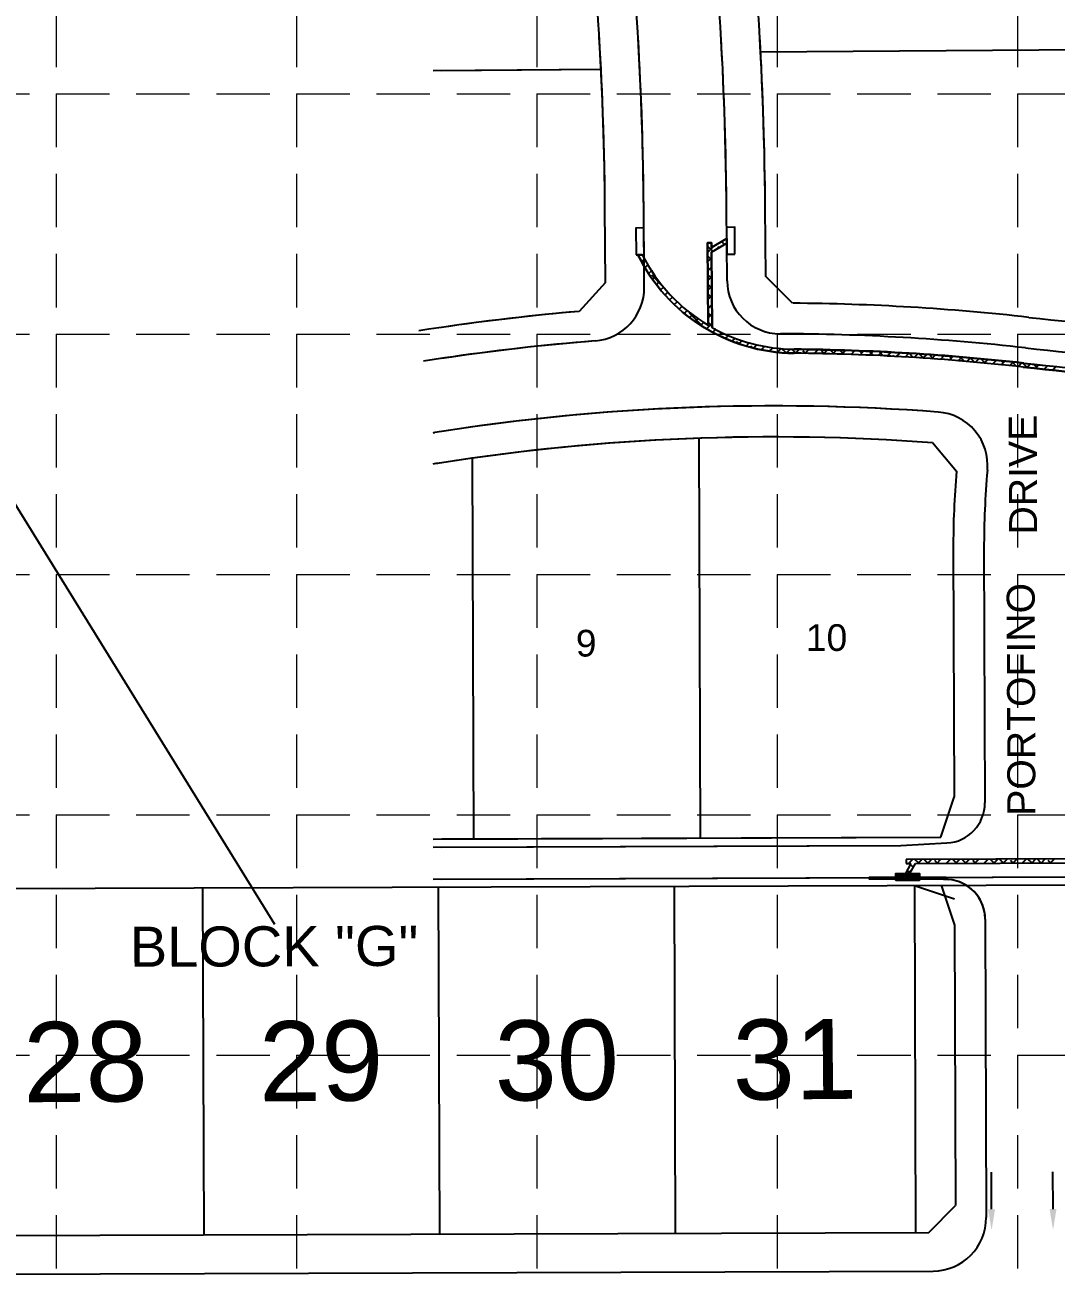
# Model space of a CAD drawing. Header units: inches. Extents: x 2468851 to 2474620, y 7110473 to 7114082.
# Drawn here: x 2470913.5 to 2471299.6, y 7112466.3 to 7112932.9 of the extents above; entities that cross this region are included whole.
import ezdxf
from ezdxf.enums import TextEntityAlignment as Align

# ---------------------------------------------------------------- set-up
doc = ezdxf.new("R2010")
doc.units = ezdxf.units.IN
doc.header["$MEASUREMENT"] = 0
doc.linetypes.add('HIDDEN', pattern=[0.375, 0.25, -0.125])
doc.linetypes.add('PHANTOM2', pattern=[3.15, 1.9, -0.25, 0.25, -0.25, 0.25, -0.25])
for name, color, linetype in [('AROW', 250, 'Continuous'), ('BDY', 250, 'PHANTOM2'), ('BLOCKNO', 250, 'Continuous'), ('ex-pvmt', 7, 'Continuous'), ('ex-row', 1, 'Continuous'), ('ex-stm', 9, 'Continuous'), ('EXIST', 250, 'Continuous'), ('EXPVMT', 250, 'Continuous'), ('EXSTM', 250, 'Continuous'), ('FLOW', 250, 'Continuous'), ('FUTURE', 250, 'Continuous'), ('GRID', 254, 'HIDDEN'), ('LOT', 250, 'Continuous'), ('LOTNO', 250, 'Continuous'), ('PVMT', 250, 'Continuous'), ('SODDED LOT', 2, 'Continuous'), ('SROW', 250, 'Continuous'), ('STRNAMES', 250, 'Continuous')]:
    doc.layers.add(name, color=color, linetype=linetype)
doc.styles.get("Standard").update_dxf_attribs({"font": 'ARIAL.TTF'})

# ---------------------------------------------------------------- blocks, each defined once
blk = doc.blocks.new('1D')
at = {"layer": 'FLOW'}
for p, q in [((7.37, 11.5), (21.23, 11.5)), ((7.37, -11.5), (21.23, -11.5))]:
    blk.add_line(p, q, dxfattribs=at)
for points in [[(7.37, 10.2), (7.37, 12.8), (-0.43, 11.5)], [(7.37, -12.8), (7.37, -10.2), (-0.43, -11.5)]]:
    blk.add_solid(points, dxfattribs=at)

msp = doc.modelspace()

# ---------------------------------------------------------------- hatches: boundary and pattern name
at = {"layer": 'ex-pvmt'}
h = msp.add_hatch(dxfattribs=at)
h.set_pattern_fill('ANSI31', color=5, angle=0.5429, style=0)
h.set_pattern_definition([(45.5429055, (2464147.5662, 7106110.70137), (-0.0892218899, 0.0875468695), [])])
h.paths.add_polyline_path([(2471258.45, 7112613.23), (2471258.45, 7112613.73), (2471229.59, 7112613.64), (2471229.59, 7112613.14), (2471239.59, 7112613.17), (2471239.59, 7112612.67), (2471248.45, 7112612.7), (2471248.45, 7112613.2)])
at = {"layer": 'EXPVMT'}
h = msp.add_hatch(dxfattribs=at)
h.set_pattern_fill('ANSI31', color=5, angle=0.5429, style=0)
h.set_pattern_definition([(45.5429055, (2464147.56629, 7106110.70135), (-0.0892218899, 0.0875468695), [])])
h.paths.add_polyline_path([(2471258.45, 7112613.23), (2471258.45, 7112613.73), (2471229.59, 7112613.64), (2471229.59, 7112613.14), (2471239.59, 7112613.17), (2471239.59, 7112612.67), (2471248.45, 7112612.7), (2471248.45, 7112613.2)])
at = {"layer": 'SODDED LOT', "linetype": 'Continuous'}
h = msp.add_hatch(dxfattribs=at)
h.set_pattern_fill('ANSI31', color=256, scale=40, style=0)
h.paths.add_polyline_path([(2472093.27, 7112787.68), (2472221.59, 7112787.6), (2472221.08, 7112667.42), (2472093.19, 7112666.7), (2472093.19, 7112679.12), (2472093.23, 7112787.69)])
h.paths.add_polyline_path([(2471960.54, 7112505.35), (2471959.71, 7112628.22), (2472033.69, 7112628.18), (2472034.41, 7112505.21), (2471960.54, 7112505.34)])
h.paths.add_polyline_path([(2472943.89, 7112483.19), (2472828.59, 7112440.6), (2472835.74, 7112422.59), (2472839.67, 7112413.52), (2472848.01, 7112395.55), (2472853.04, 7112385.9), (2472858.54, 7112375.56), (2472870.46, 7112355.81), (2472902.04, 7112375.66), (2472974.15, 7112421.81), (2472963.65, 7112439.45), (2472954.73, 7112457.18), (2472946.69, 7112476.09), (2472944.08, 7112483.06)])
h.paths.add_polyline_path([(2473207.06, 7112415.58), (2473209.53, 7112419.29), (2473291.23, 7112550.2), (2473277.07, 7112559.74), (2473268.68, 7112565.82), (2473245.98, 7112583.4), (2473233.38, 7112592.16), (2473227.76, 7112595.82), (2473221.45, 7112599.4), (2473212.26, 7112604.76), (2473198.38, 7112611.83), (2473179.61, 7112620.06), (2473160.96, 7112626.49), (2473143.61, 7112631.4), (2473124.73, 7112635.28), (2473119.22, 7112635.24), (2473114.46, 7112633.66), (2473110.42, 7112630.84), (2473107.89, 7112626.3), (2473106.59, 7112621.61), (2473105.41, 7112606.64), (2473105.49, 7112593.24), (2473106.92, 7112578.87), (2473109.79, 7112566.01), (2473113.82, 7112552.87), (2473118.84, 7112540.86), (2473119.62, 7112539.28), (2473125.49, 7112528.42), (2473132.54, 7112517.6), (2473154.47, 7112487.42), (2473189.13, 7112440.05), (2473207, 7112415.61)])
h.paths.add_polyline_path([(2472149.87, 7113580.61), (2472139.15, 7113587.25), (2472148.34, 7113599.5), (2472129.96, 7113617.37), (2472301.04, 7113620.95), (2472421.05, 7113670.47), (2472435.86, 7113657.7), (2472418.5, 7113656.68), (2472386.32, 7113644.43), (2472349.55, 7113630.65), (2472301.04, 7113613.8), (2472253.54, 7113608.18), (2472206.05, 7113607.67), (2472182.05, 7113606.65), (2472168.77, 7113602.57), (2472156, 7113590.31)])
h.paths.add_polyline_path([(2472770.94, 7113693.31), (2472783.83, 7113696.4), (2473029.19, 7113695.37), (2473046.2, 7113689.7), (2473045.68, 7113705.68), (2472771.46, 7113707.22)])
h.paths.add_polyline_path([(2473645.39, 7113690.66), (2473644.98, 7113704.58), (2473380.05, 7113706.22), (2473375.55, 7113692.3), (2473381.69, 7113694.76), (2473634.33, 7113693.94)])
h.paths.add_polyline_path([(2473661.81, 7113026.94), (2473687.47, 7113025.61), (2473728.46, 7113019.28), (2473771.12, 7113012.61), (2473800.78, 7113000.62), (2473816.11, 7112991.96), (2473817.62, 7112992.3), (2473826.58, 7112958.99), (2473778.33, 7112869.43), (2473754.23, 7112818.27), (2473704.86, 7112707.31), (2473675.95, 7112628.52), (2473649.37, 7112551.6), (2473609.35, 7112401.13), (2473621.99, 7112397.24), (2473660.24, 7112541.42), (2473686.99, 7112623.57), (2473721.05, 7112713.98), (2473756.54, 7112795.8), (2473776.21, 7112842.14), (2473803.69, 7112892.8), (2473821.26, 7112931.75), (2473838.19, 7112953.92), (2473843.82, 7112970.36), (2473841.57, 7112984.99), (2473834.36, 7112995.8), (2473821.75, 7113003.46), (2473803.51, 7113011.56), (2473780.76, 7113020.12), (2473754.18, 7113027.78), (2473717.91, 7113032.73), (2473683.75, 7113037.76), (2473675.22, 7113037.54), (2473668.46, 7113034.66), (2473663.02, 7113029.01)])
h.paths.add_polyline_path([(2473971.46, 7113199.84), (2473953.3, 7113211.94), (2473941.19, 7113192.09), (2473861.1, 7113065.57), (2473810.53, 7113087.5), (2473761.17, 7113101.51), (2473720.96, 7113106.99), (2473697.2, 7113110.44), (2473674.12, 7113113.74), (2473679.51, 7113105.34), (2473686.71, 7113099.95), (2473703.5, 7113097.55), (2473742.47, 7113092.16), (2473787.44, 7113083.17), (2473826.42, 7113069.98), (2473851, 7113058.59), (2473862.39, 7113053.19), (2473874.39, 7113053.49), (2473885.78, 7113058.29), (2473895.97, 7113069.68), (2473937.95, 7113137.71), (2473969.87, 7113198.61)])
h.paths.add_polyline_path([(2474189.42, 7113705.55), (2474212.71, 7113695.29), (2474173.05, 7113585.51), (2474125.46, 7113471.59), (2474078.44, 7113374.03), (2473995.24, 7113231.38), (2473980.72, 7113211.84), (2473961.73, 7113224.12), (2474019.25, 7113316.23), (2474060.01, 7113393.26), (2474123.11, 7113525), (2474155.5, 7113608.17)])
h.paths.add_polyline_path([(2472613.26, 7113048.11), (2472742.65, 7113047.89), (2472742.87, 7112984.1), (2472740.21, 7112975.02), (2472732.24, 7112966.82), (2472722.71, 7112964.61), (2472628.32, 7112964.83), (2472620.35, 7112967.71), (2472615.69, 7112974.13), (2472614.14, 7112982.33), (2472613.26, 7112995.17)])
h.paths.add_polyline_path([(2472069.94, 7112331.55), (2472070.27, 7112318.14), (2472070.57, 7112197.11), (2471996.68, 7112197.18), (2471995.85, 7112331.7), (2472070.2, 7112331.62)])
h.paths.add_polyline_path([(2472440.24, 7112197.06), (2472440.35, 7112331.72), (2472514.33, 7112331.71), (2472514.08, 7112311.45), (2472514.13, 7112197.08), (2472440.38, 7112197.08)])
h.paths.add_polyline_path([(2471733.82, 7111882.26), (2471733.82, 7111970.43), (2471868.56, 7111970.92), (2471868.33, 7111882.52), (2471840.59, 7111882.44), (2471733.92, 7111881.99)])
edge = h.paths.add_edge_path()
edge.add_line((2471343.49, 7111970.99), (2471344.1, 7111826.58))
edge.add_line((2471344.1, 7111826.58), (2471538.48, 7111827.27))
edge.add_arc((2471538.41, 7111847.27), 20, 270.2036, 360.1993)
edge.add_line((2471558.41, 7111847.34), (2471558.39, 7111971.64))
edge.add_line((2471558.39, 7111971.64), (2471343.54, 7111970.92))
edge.add_line((2471343.54, 7111970.92), (2471343.49, 7111970.99))
h.paths.add_polyline_path([(2471436.46, 7111651.34), (2471435.9, 7111795.94), (2471345.57, 7111795.65), (2471346.01, 7111779.03), (2471346.34, 7111651.2), (2471436.36, 7111651.42)])
edge = h.paths.add_edge_path()
edge.add_line((2470893.92, 7111969.77), (2470893.47, 7112114.02))
edge.add_line((2470893.47, 7112114.02), (2470801.61, 7112113.73))
edge.add_arc((2470801.67, 7112093.74), 19.99, 90.1777, 179.3767)
edge.add_line((2470781.69, 7112093.96), (2470781.61, 7112090.91))
edge.add_line((2470781.61, 7112090.91), (2470782.08, 7111968.84))
edge.add_line((2470782.08, 7111968.84), (2470894, 7111969.62))
edge.add_line((2470894, 7111969.62), (2470893.92, 7111969.77))
h.paths.add_polyline_path([(2470750.33, 7112143.41), (2470731.58, 7112143.47), (2470623.88, 7112143.12), (2470623.33, 7112319.59), (2470749.92, 7112320.06), (2470750.44, 7112143.38)])
h.paths.add_polyline_path([(2470605.1, 7111911.51), (2470605.12, 7111834.55), (2470462.4, 7111834.08), (2470462.15, 7111910.96), (2470480.76, 7111911.1), (2470605.11, 7111911.52)])
at = {"layer": 'SODDED LOT'}
h = msp.add_hatch(dxfattribs=at)
h.set_pattern_fill('ANSI31', color=256, scale=40, style=0)
edge = h.paths.add_edge_path()
edge.add_line((2471878.14, 7111617.81), (2471733.92, 7111616.99))
edge.add_line((2471733.92, 7111616.99), (2471734.18, 7111508.06))
edge.add_line((2471734.18, 7111508.06), (2471859.31, 7111508.34))
edge.add_arc((2471859.27, 7111527.78), 19.44, 270.1281, 365.8334)
edge.add_line((2471878.6, 7111529.75), (2471878.43, 7111615.84))
edge.add_line((2471878.43, 7111615.84), (2471878.14, 7111617.81))
h.paths.add_polyline_path([(2471515.94, 7111475.91), (2471516.13, 7111331.66), (2471426.75, 7111331.66), (2471425.57, 7111475.63)])
h.paths.add_polyline_path([(2471163.92, 7111825.55), (2471163.11, 7111970.3), (2471074.78, 7111968.28), (2471074.38, 7111826.35)])
h.paths.add_polyline_path([(2470983.7, 7111825.12), (2470983.24, 7111969.87), (2470894.17, 7111968.95), (2470894.63, 7111825.58)])
h.paths.add_polyline_path([(2470462.54, 7111834), (2470614.22, 7111834.65), (2470616.16, 7111789.71), (2470750.69, 7111790.68), (2470751.01, 7111702.42), (2470616.8, 7111702.42), (2470615.83, 7111759), (2470605.81, 7111757.38), (2470463.51, 7111758.67)])
h.paths.add_polyline_path([(2470113.06, 7111496.01), (2470072.97, 7111368.32), (2470108.65, 7111357.77), (2470153.2, 7111347.74), (2470207.79, 7111335.38), (2470236.95, 7111331.19), (2470298.11, 7111325.02), (2470314.47, 7111323.88), (2470322.8, 7111457.64), (2470251.12, 7111464.45), (2470181.78, 7111477.77)])
h.paths.add_polyline_path([(2469651.46, 7111700.86), (2469516.57, 7111699.32), (2469517.53, 7111609.54), (2469562.54, 7111591.28), (2469580.04, 7111585.32), (2469605.81, 7111578.2), (2469620.57, 7111574.84), (2469632.5, 7111573.42), (2469636.94, 7111573.89), (2469641.49, 7111575.41), (2469645.37, 7111578.15), (2469648.39, 7111581.55), (2469651.14, 7111586.66), (2469652.37, 7111591.68), (2469652.18, 7111601.14)])
edge = h.paths.add_edge_path()
edge.add_line((2470431.89, 7111667.04), (2470417.42, 7111666.88))
edge.add_line((2470417.42, 7111666.88), (2470297.6, 7111666.45))
edge.add_line((2470297.6, 7111666.45), (2470297.94, 7111491.19))
edge.add_line((2470297.94, 7111491.19), (2470338, 7111488.45))
edge.add_line((2470338, 7111488.45), (2470383.55, 7111487.7))
edge.add_line((2470383.55, 7111487.7), (2470414.18, 7111488.82))
edge.add_arc((2470413.48, 7111507.87), 19.06, 272.1037, 359.9465)
edge.add_line((2470432.54, 7111507.85), (2470431.94, 7111665.77))
edge.add_line((2470431.94, 7111665.77), (2470431.89, 7111667.04))
h.paths.add_polyline_path([(2470001.06, 7111707.22), (2470149.45, 7111666.19), (2470148.76, 7111841.57), (2470001.33, 7111840.86)])
edge = h.paths.add_edge_path()
edge.add_line((2469778.45, 7111705.57), (2469682.37, 7111705.53))
edge.add_line((2469682.37, 7111705.53), (2469683.62, 7111588.73))
edge.add_arc((2469701.77, 7111588.93), 18.15, 180.6134, 277.0441)
edge.add_line((2469703.99, 7111570.92), (2469779.71, 7111571.39))
edge.add_line((2469779.71, 7111571.39), (2469779.64, 7111586.31))
edge.add_line((2469779.64, 7111586.31), (2469778.45, 7111705.57))
h.paths.add_polyline_path([(2470015.75, 7112006.16), (2470015.99, 7111872), (2470095.33, 7111872.74), (2470094.59, 7112006.9), (2470099.29, 7112006.9), (2470098.86, 7112141.12), (2470021.38, 7112140.9), (2470020.72, 7112007.15)])
h.paths.add_polyline_path([(2469776.58, 7112005.55), (2469856.02, 7112005.8), (2469856.49, 7111871.77), (2469777.08, 7111871.31), (2469777.08, 7111885.96)])
edge = h.paths.add_edge_path()
edge.add_line((2469786.45, 7112005.92), (2469785.68, 7112140.02))
edge.add_line((2469785.68, 7112140.02), (2469713.34, 7112139.91))
edge.add_arc((2469713.38, 7112119.63), 20.27, 90.093, 165.6857)
edge.add_arc((2470143.68, 7112009.84), 464.36, 165.6857, 180.536)
edge.add_line((2469679.34, 7112005.49), (2469785.96, 7112005.86))
edge.add_line((2469785.96, 7112005.86), (2469786.45, 7112005.92))
h.paths.add_polyline_path([(2469649.6, 7111848.84), (2469635.2, 7111848.75), (2469515.35, 7111847.42), (2469515.62, 7111823.32), (2469381.31, 7111821.85), (2469381.93, 7111748.24), (2469396.3, 7111748.24), (2469516.28, 7111749.42), (2469516.06, 7111773.6), (2469650.36, 7111775)])
h.paths.add_polyline_path([(2469651.21, 7112064.55), (2469634.57, 7112066.16), (2469517.7, 7112080.49), (2469516.64, 7112069.09), (2469514.68, 7112044.74), (2469514.3, 7111995.84), (2469514.75, 7111921.62), (2469649.01, 7111922.88), (2469647.99, 7111997.16), (2469648.39, 7112022.09), (2469649.17, 7112040.78)])
h.paths.add_polyline_path([(2469348.37, 7111996.14), (2469333.8, 7111995.88), (2469211.95, 7111994.68), (2469213.43, 7111846.88), (2469349.74, 7111848.08)])
edge = h.paths.add_edge_path()
edge.add_line((2469730.73, 7112440.03), (2469731.15, 7112305.56))
edge.add_line((2469731.15, 7112305.56), (2469808.21, 7112305.54))
edge.add_line((2469808.21, 7112305.54), (2470037.38, 7112306.59))
edge.add_line((2470037.38, 7112306.59), (2470037.82, 7112172.28))
edge.add_line((2470037.82, 7112172.28), (2469741.34, 7112171.2))
edge.add_arc((2469741.22, 7112203.44), 32.23, 246.0227, 270.2078, ccw=False)
edge.add_arc((2469697.26, 7112140.01), 45.9, 47.7551, 171.3864)
edge.add_line((2469651.88, 7112146.88), (2469532.82, 7112163.94))
edge.add_line((2469532.82, 7112163.94), (2469542.24, 7112198.47))
edge.add_line((2469542.24, 7112198.47), (2469562.19, 7112256.01))
edge.add_line((2469562.19, 7112256.01), (2469579.94, 7112304.73))
edge.add_line((2469579.94, 7112304.73), (2469573.93, 7112305.1))
edge.add_line((2469573.93, 7112305.1), (2469573.43, 7112439.53))
edge.add_line((2469573.43, 7112439.53), (2469730.73, 7112440.03))
h.paths.add_polyline_path([(2470018.68, 7112606.6), (2470019.14, 7112472.29), (2470094.74, 7112472.83), (2470094.31, 7112486.95), (2470094.13, 7112606.77)])
h.paths.add_polyline_path([(2469792.37, 7112605.8), (2469792.71, 7112471.2), (2469716.66, 7112471.33), (2469716.66, 7112486.16), (2469716.53, 7112605.8)])
h.paths.add_polyline_path([(2470020.12, 7112140.9), (2470020.45, 7112006.75), (2469864, 7112006.19), (2469863.37, 7112140.41)])
h.paths.add_polyline_path([(2471074.5, 7112290.24), (2471164.61, 7112290.54), (2471163.96, 7112435.01), (2471074.15, 7112434.66)])
edge = h.paths.add_edge_path()
edge.add_line((2471343.8, 7111971.44), (2471344.7, 7112114.95))
edge.add_line((2471344.7, 7112114.95), (2471539.87, 7112116.18))
edge.add_arc((2471539.99, 7112097.82), 18.36, 0.6652, 90.3626, ccw=False)
edge.add_line((2471558.35, 7112098.03), (2471558.44, 7111971.6))
edge.add_line((2471558.44, 7111971.6), (2471343.8, 7111971.44))
h.paths.add_polyline_path([(2471733.95, 7111796.93), (2471589.88, 7111797.21), (2471589.6, 7111707.83), (2471733.95, 7111707.27)])
h.paths.add_polyline_path([(2471256.55, 7111650.5), (2471346.65, 7111651.4), (2471345.56, 7111795.58), (2471256.09, 7111794.88)])
h.paths.add_polyline_path([(2470896.14, 7111649.75), (2470986.24, 7111650.18), (2470985.81, 7111794.06), (2470895.5, 7111793.85)])
h.paths.add_polyline_path([(2471075.94, 7111650.02), (2471166.38, 7111650.42), (2471165.98, 7111506.4), (2471076.34, 7111505.2)])
edge = h.paths.add_edge_path()
edge.add_line((2470616.6, 7111503.76), (2470614.57, 7111613.54))
edge.add_line((2470614.57, 7111613.54), (2470751.96, 7111614.46))
edge.add_line((2470751.96, 7111614.46), (2470752.52, 7111524.23))
edge.add_arc((2470733.02, 7111524.11), 19.51, -88.4919, 0.3567, ccw=False)
edge.add_line((2470733.53, 7111504.61), (2470623.66, 7111504.15))
edge.add_line((2470623.66, 7111504.15), (2470616.6, 7111503.76))
h.paths.add_polyline_path([(2470463.61, 7111603.16), (2470613.04, 7111603.43), (2470612.86, 7111756.91), (2470462.93, 7111757.35)])
h.paths.add_polyline_path([(2469852.56, 7111706.18), (2469854.08, 7111571.62), (2469927.93, 7111571.62), (2469926.61, 7111705.99)])
edge = h.paths.add_edge_path()
edge.add_line((2470297.32, 7111740.55), (2470297.26, 7111841.96))
edge.add_line((2470297.26, 7111841.96), (2470411.86, 7111842.43))
edge.add_arc((2470411.94, 7111822.98), 19.45, 2.0481, 90.236, ccw=False)
edge.add_line((2470431.37, 7111823.68), (2470431.8, 7111741.01))
edge.add_line((2470431.8, 7111741.01), (2470297.32, 7111740.55))
h.paths.add_polyline_path([(2470148.95, 7111841.35), (2470149.53, 7111666.08), (2470297.52, 7111666.62), (2470296.95, 7111841.9)])
h.paths.add_polyline_path([(2470001.09, 7111840.81), (2469926.23, 7111840.4), (2469926.77, 7111706.44), (2470001.47, 7111706.6)])
h.paths.add_polyline_path([(2469683.69, 7111706.18), (2469852.19, 7111706.18), (2469851.39, 7111840.13), (2469708.56, 7111840.13), (2469694.21, 7111838.66), (2469687.03, 7111833.81), (2469682.17, 7111824.5), (2469681.4, 7111811.11), (2469682.35, 7111706.12)])
h.paths.add_polyline_path([(2469381.01, 7112045.7), (2469514.27, 7112044.48), (2469517.52, 7112080.63), (2469651.2, 7112064.38), (2469658.51, 7112108.24), (2469658.51, 7112116.77), (2469656.48, 7112120.02), (2469653.23, 7112126.93), (2469652.82, 7112135.05), (2469650.38, 7112142.36), (2469650.38, 7112146.42), (2469532.96, 7112162.67), (2469523.62, 7112122.46), (2469389.54, 7112138.3), (2469384.67, 7112102.56), (2469381.42, 7112070.88)])
h.paths.add_polyline_path([(2470183.62, 7112307.12), (2470258.33, 7112308.1), (2470258, 7112441.02), (2470182.97, 7112441.02)])
h.paths.add_polyline_path([(2470033.71, 7112306.58), (2470108.63, 7112307.6), (2470107.61, 7112441.33), (2470033.02, 7112440.99)])
h.paths.add_polyline_path([(2469731.5, 7112305.73), (2469808.52, 7112305.95), (2469807.86, 7112440.37), (2469731.08, 7112440.06)])
h.paths.add_polyline_path([(2469437.23, 7112304.73), (2469573.71, 7112305.3), (2469572.86, 7112439.76), (2469497.13, 7112438.91), (2469488.66, 7112437.5), (2469481.59, 7112432.69), (2469477.35, 7112427.05), (2469474.24, 7112416.03)])
h.paths.add_polyline_path([(2470320.44, 7112607.52), (2470321.11, 7112473.23), (2470245.46, 7112472.87), (2470245.08, 7112607.02)])
h.paths.add_polyline_path([(2470177.76, 7112007.29), (2470416.4, 7112007.94), (2470430.92, 7112007.8), (2470430.5, 7112122.83), (2470430.45, 7112123.93), (2470430.28, 7112125.48), (2470430.04, 7112126.7), (2470429.95, 7112127.17), (2470429.65, 7112128.23), (2470429.51, 7112128.71), (2470428.96, 7112130.17), (2470428.29, 7112131.61), (2470427.44, 7112133.03), (2470426.6, 7112134.28), (2470425.56, 7112135.6), (2470424.51, 7112136.68), (2470423.41, 7112137.67), (2470421.96, 7112138.8), (2470420.8, 7112139.55), (2470419.24, 7112140.4), (2470417.84, 7112141.02), (2470416.4, 7112141.53), (2470415.05, 7112141.89), (2470413.14, 7112142.22), (2470411.73, 7112142.37), (2470177.16, 7112141.43)])
h.paths.add_polyline_path([(2470605.08, 7112373.61), (2470460.62, 7112373.35), (2470460.51, 7112450.56), (2470529.82, 7112450.15), (2470604.97, 7112450.55)])

# ---------------------------------------------------------------- linework, layer by layer
at = {"layer": 'AROW', "color": 7}
msp.add_line((2471246.53, 7112610.76), (2471246.97, 7112480.76), dxfattribs=at)
at = {"layer": 'BDY', "ltscale": 300}
msp.add_line((2470799.97, 7112931.2), (2471006.93, 7112596.21), dxfattribs=at)
at = {"layer": 'BDY', "color": 7, "linetype": 'Continuous'}
msp.add_line((2470604.37, 7112608.57), (2471712.15, 7112612.35), dxfattribs=at)
msp.add_line((2470604.37, 7112608.57), (2471712.15, 7112612.35), dxfattribs=at)
at = {"layer": 'ex-pvmt'}
for p, q in [((2471145.42, 7112834.71), (2471145.19, 7112864.4)), ((2471176.4, 7112837.13), (2471176.19, 7112864.63)), ((2471272.6, 7112736.74), (2471272.93, 7112641.63)), ((2471066.29, 7112625.08), (2471241.48, 7112625.68)), ((2471241.48, 7112625.68), (2471258.73, 7112626.6)), ((2471066.29, 7112613.08), (2471415.52, 7112614.27)), ((2471239.59, 7112614.42), (2471248.45, 7112614.45)), ((2471248.45, 7112613.73), (2471259.21, 7112612.92))]:
    msp.add_line(p, q, dxfattribs=at)
at = {"layer": 'ex-pvmt', "color": 5}
for p, q in [((2471242.54, 7112615.18), (2471242.54, 7112613.68)), ((2471245.49, 7112615.19), (2471245.5, 7112613.69))]:
    msp.add_line(p, q, dxfattribs=at)
for points in [[(2471142.32, 7112846.88), (2471145.32, 7112846.9), (2471145.25, 7112856.9), (2471142.25, 7112856.88)], [(2471179.32, 7112847.16), (2471179.25, 7112857.16), (2471176.25, 7112857.13), (2471176.32, 7112847.13)], [(2471258.45, 7112613.23), (2471258.45, 7112613.73), (2471229.59, 7112613.64), (2471229.59, 7112613.14), (2471239.59, 7112613.17), (2471239.59, 7112612.67), (2471248.45, 7112612.7), (2471248.45, 7112613.2)], [(2471239.59, 7112612.67), (2471239.59, 7112615.17), (2471248.45, 7112615.2), (2471248.45, 7112612.7)]]:
    msp.add_lwpolyline(points, close=True, dxfattribs=at)
at = {"layer": 'ex-pvmt'}
for centre, radius, start, end in [((2469880.73, 7112854.87), 1264.5, 0.43179, 3.33444), ((2469880.73, 7112854.87), 1295.5, 0.43179, 3.25456), ((2471196.4, 7112837.28), 20, 180.4318, 269.8366), ((2471125.42, 7112834.56), 20, 274.5512, 0.4318), ((2471193.94, 7111973.78), 843.5, 83.59043, 89.83659), ((2471193.94, 7111973.78), 843.5, 94.55121, 98.94501), ((2471417.21, 7113961.28), 1156.5, 263.59043, 270.19561), ((2471193.94, 7111973.78), 816.5, 85.67733, 98.94501), ((2471253.97, 7112768.02), 20, 354.8032, 85.6773), ((2470882.96, 7113949.46), 1183.5, 278.91133, 278.94501), ((2471586.1, 7112737.81), 313.5, 174.8032, 180.1954), ((2471257.93, 7112641.58), 15, 273.0578, 0.1954), ((2471258.07, 7112597.96), 15, 0.1954, 85.6775)]:
    msp.add_arc(centre, radius, start, end, dxfattribs=at)
at = {"layer": 'ex-row', "color": 7}
for p, q in [((2471130.9, 7112836.46), (2471121.01, 7112825.67)), ((2471200.96, 7112828.76), (2471190.89, 7112838.78)), ((2471253.36, 7112776.59), (2471262.31, 7112765.84)), ((2471261.1, 7112736.7), (2471261.42, 7112643.74)), ((2471256.47, 7112628.73), (2471261.42, 7112643.74)), ((2471066.29, 7112628.08), (2471256.47, 7112628.73)), ((2471246.53, 7112610.69), (2471261.55, 7112605.74))]:
    msp.add_line(p, q, dxfattribs=at)
for points in [[(2471130.9, 7112836.46), (2471130.69, 7112864.29, 0.012835), (2471128.56, 7112928.42, -0.025555)], [(2471190.89, 7112838.78), (2471190.69, 7112864.74, 0.01216), (2471188.66, 7112928.42, -0.02491)], [(2471066.29, 7112768.61, 0.000524), (2471068.77, 7112768.99, -0.057564), (2471253.36, 7112776.59, 0.028828)]]:
    msp.add_lwpolyline(points, format="xyb", dxfattribs=at)
for centre, radius, start, end in [((2471193.94, 7111973.78), 855, 83.59043, 89.52912), ((2471193.94, 7111973.78), 855, 94.89291, 98.94501), ((2471417.21, 7113961.28), 1145, 263.59043, 270.19561), ((2471586.1, 7112737.81), 325, 175.0526, 180.1954)]:
    msp.add_arc(centre, radius, start, end, dxfattribs=at)
at = {"layer": 'ex-stm', "color": 5}
for p, q in [((2471170.54, 7112851.34), (2471169.04, 7112851.33)), ((2471169.04, 7112851.33), (2471169.27, 7112820.5)), ((2471169.04, 7112851.23), (2471169.14, 7112851.33)), ((2471171.02, 7112848.17), (2471169.05, 7112850.13)), ((2471169.07, 7112847.72), (2471171.6, 7112850.25)), ((2471170.55, 7112849.64), (2471170.54, 7112851.34)), ((2471176.28, 7112853), (2471170.55, 7112849.64)), ((2471170.57, 7112847.9), (2471176.29, 7112851.27)), ((2471173.24, 7112849.48), (2471172.92, 7112849.8)), ((2471175.47, 7112850.78), (2471174.37, 7112851.88)), ((2471175.95, 7112851.07), (2471176.29, 7112851.41)), ((2471176.29, 7112851.27), (2471176.28, 7112853)), ((2471144.66, 7112846.89), (2471142.99, 7112846.88)), ((2471143.15, 7112846.55), (2471143.49, 7112846.89)), ((2471144.36, 7112844.23), (2471145.47, 7112845.33)), ((2471169.1, 7112844.21), (2471170.58, 7112845.7)), ((2471170.59, 7112845.06), (2471169.38, 7112846.26)), ((2471170.78, 7112819.63), (2471170.57, 7112847.9)), ((2471145.65, 7112841.98), (2471146.75, 7112843.07)), ((2471147.01, 7112839.8), (2471148.1, 7112840.89)), ((2471169.12, 7112840.7), (2471170.61, 7112842.19)), ((2471152.52, 7112834.84), (2471148.17, 7112839.19)), ((2471148.44, 7112837.7), (2471149.52, 7112838.78)), ((2471149.95, 7112835.67), (2471151.02, 7112836.74)), ((2471170.27, 7112838.31), (2471169.13, 7112839.44)), ((2471169.15, 7112837.19), (2471170.64, 7112838.68)), ((2471170.67, 7112834.37), (2471169.16, 7112835.88)), ((2471151.52, 7112833.7), (2471152.58, 7112834.77)), ((2471153.16, 7112831.81), (2471154.22, 7112832.87)), ((2471154.86, 7112829.98), (2471155.92, 7112831.04)), ((2471169.18, 7112833.68), (2471170.66, 7112835.17)), ((2471169.2, 7112830.17), (2471170.69, 7112831.66)), ((2471170.7, 7112830.81), (2471169.38, 7112832.12)), ((2471156.64, 7112828.22), (2471157.7, 7112829.28)), ((2471158.48, 7112826.52), (2471159.54, 7112827.59)), ((2471169.23, 7112826.66), (2471170.72, 7112828.15)), ((2471160.39, 7112824.9), (2471161.45, 7112825.96)), ((2471166.73, 7112820.63), (2471162.31, 7112825.05)), ((2471162.37, 7112823.34), (2471163.44, 7112824.41)), ((2471164.41, 7112821.85), (2471165.49, 7112822.93)), ((2471170.27, 7112824.17), (2471169.24, 7112825.2)), ((2471169.25, 7112823.16), (2471170.74, 7112824.64)), ((2471170.78, 7112820.12), (2471169.27, 7112821.63)), ((2471166.53, 7112820.43), (2471167.61, 7112821.52)), ((2471168.72, 7112819.08), (2471170.77, 7112821.14)), ((2471170.98, 7112817.81), (2471172.09, 7112818.92)), ((2471172.03, 7112818.86), (2471171.85, 7112819.05)), ((2471173.32, 7112816.62), (2471174.44, 7112817.74)), ((2471175.13, 7112815.77), (2471174.69, 7112816.21)), ((2471175.74, 7112815.5), (2471176.88, 7112816.64)), ((2471178.24, 7112814.47), (2471179.4, 7112815.63)), ((2471180.95, 7112813.48), (2471179.99, 7112814.45)), ((2471180.83, 7112813.52), (2471182.02, 7112814.71)), ((2471183.52, 7112812.67), (2471184.73, 7112813.88)), ((2471185.97, 7112812), (2471185.29, 7112812.68)), ((2471186.3, 7112811.92), (2471187.54, 7112813.16)), ((2471189.19, 7112811.27), (2471190.47, 7112812.55)), ((2471192.2, 7112810.74), (2471193.52, 7112812.07)), ((2471193.25, 7112811.79), (2471192.88, 7112812.16)), ((2471195.33, 7112810.34), (2471196.71, 7112811.72)), ((2471198.48, 7112810.1), (2471196.87, 7112811.71)), ((2471198.61, 7112810.09), (2471200.06, 7112811.53)), ((2471202.12, 7112810), (2471200.6, 7112811.52)), ((2471202.06, 7112810), (2471203.54, 7112811.48)), ((2471205.69, 7112809.95), (2471204.74, 7112810.91)), ((2471205.55, 7112809.96), (2471207.03, 7112811.43)), ((2471209.03, 7112809.9), (2471210.5, 7112811.37)), ((2471212.69, 7112810.03), (2471211.36, 7112811.36)), ((2471212.5, 7112809.83), (2471213.97, 7112811.3)), ((2471216.52, 7112809.73), (2471214.98, 7112811.27)), ((2471215.95, 7112809.75), (2471217.41, 7112811.21)), ((2471220.16, 7112809.63), (2471218.88, 7112810.91)), ((2471219.39, 7112809.65), (2471220.84, 7112811.11)), ((2471222.81, 7112809.54), (2471224.26, 7112810.99)), ((2471226.84, 7112810.03), (2471225.93, 7112810.93)), ((2471226.22, 7112809.41), (2471227.67, 7112810.86)), ((2471231.19, 7112809.21), (2471229.62, 7112810.78)), ((2471229.62, 7112809.28), (2471231.06, 7112810.72)), ((2471233.01, 7112809.13), (2471234.44, 7112810.56)), ((2471234.9, 7112809.04), (2471233.32, 7112810.61)), ((2471236.38, 7112808.96), (2471237.81, 7112810.39)), ((2471238.62, 7112808.84), (2471238.33, 7112809.14)), ((2471239.74, 7112808.78), (2471241.16, 7112810.21)), ((2471240.98, 7112810.03), (2471240.77, 7112810.23)), ((2471243.08, 7112808.59), (2471244.5, 7112810.01)), ((2471246.13, 7112808.41), (2471244.53, 7112810.01)), ((2471246.41, 7112808.39), (2471247.83, 7112809.8)), ((2471249.91, 7112808.16), (2471248.3, 7112809.77)), ((2471249.73, 7112808.18), (2471251.14, 7112809.58)), ((2471253.71, 7112807.9), (2471252.47, 7112809.14)), ((2471253.04, 7112807.95), (2471254.44, 7112809.35)), ((2471256.34, 7112807.71), (2471257.73, 7112809.11)), ((2471259.62, 7112807.45), (2471261.01, 7112808.85)), ((2471260.42, 7112808.26), (2471259.73, 7112808.95)), ((2471262.89, 7112807.19), (2471264.28, 7112808.58)), ((2471265.22, 7112806.99), (2471263.58, 7112808.64)), ((2471266.15, 7112806.91), (2471267.53, 7112808.3)), ((2471269.1, 7112806.65), (2471267.45, 7112808.31)), ((2471269.4, 7112806.63), (2471270.78, 7112808.01)), ((2471272.63, 7112806.33), (2471274.01, 7112807.7)), ((2471273, 7112806.29), (2471271.91, 7112807.37)), ((2471275.86, 7112806.01), (2471277.23, 7112807.39)), ((2471279.07, 7112805.69), (2471280.44, 7112807.06)), ((2471279.87, 7112806.49), (2471279.17, 7112807.19)), ((2471282.27, 7112805.36), (2471283.63, 7112806.72)), ((2471284.81, 7112805.08), (2471283.12, 7112806.78)), ((2471285.46, 7112805.01), (2471286.82, 7112806.37)), ((2471288.79, 7112804.64), (2471287.09, 7112806.34)), ((2471288.64, 7112804.66), (2471290, 7112806.02)), ((2471292.76, 7112804.21), (2471291.36, 7112805.61)), ((2471291.83, 7112804.31), (2471293.19, 7112805.67)), ((2471295.02, 7112803.97), (2471296.39, 7112805.33)), ((2471296.71, 7112803.79), (2471296.66, 7112803.84)), ((2471298.22, 7112803.63), (2471299.59, 7112805)), ((2471299.31, 7112804.72), (2471298.97, 7112805.06)), ((2471660.96, 7112621.86), (2471243.48, 7112620.43)), ((2471660.96, 7112621.86), (2471243.48, 7112620.43)), ((2471245.22, 7112618.94), (2471243.16, 7112615.18)), ((2471245.22, 7112618.94), (2471243.16, 7112615.18)), ((2471243.48, 7112620.43), (2471243.49, 7112618.93)), ((2471243.48, 7112620.43), (2471243.49, 7112618.93)), ((2471243.49, 7112618.93), (2471245.22, 7112618.94)), ((2471243.49, 7112618.93), (2471245.22, 7112618.94)), ((2471244.51, 7112615.57), (2471243.78, 7112616.31)), ((2471244.13, 7112615.18), (2471245.77, 7112616.83)), ((2471244.34, 7112618.94), (2471245.85, 7112620.44)), ((2471244.87, 7112615.19), (2471246.93, 7112618.94)), ((2471244.87, 7112615.19), (2471246.93, 7112618.94)), ((2471246.13, 7112617.49), (2471245.4, 7112618.22)), ((2471248.05, 7112619.11), (2471246.71, 7112620.44)), ((2471246.93, 7112618.94), (2471443.73, 7112619.62)), ((2471246.93, 7112618.94), (2471443.73, 7112619.62)), ((2471247.89, 7112618.95), (2471249.39, 7112620.45)), ((2471251.73, 7112618.96), (2471250.24, 7112620.46)), ((2471251.44, 7112618.96), (2471252.94, 7112620.46)), ((2471255.25, 7112618.97), (2471254.24, 7112619.99)), ((2471254.98, 7112618.97), (2471256.49, 7112620.48)), ((2471258.53, 7112618.98), (2471260.04, 7112620.49)), ((2471262.19, 7112619.11), (2471260.81, 7112620.49)), ((2471262.08, 7112619), (2471263.58, 7112620.5)), ((2471265.82, 7112619.01), (2471264.33, 7112620.5)), ((2471265.63, 7112619.01), (2471267.13, 7112620.51)), ((2471269.35, 7112619.02), (2471268.38, 7112619.99)), ((2471269.17, 7112619.02), (2471270.68, 7112620.53)), ((2471272.72, 7112619.03), (2471274.23, 7112620.54)), ((2471276.33, 7112619.11), (2471274.9, 7112620.54)), ((2471276.27, 7112619.04), (2471277.78, 7112620.55)), ((2471279.92, 7112619.06), (2471278.42, 7112620.55)), ((2471279.82, 7112619.06), (2471281.32, 7112620.56)), ((2471283.44, 7112619.07), (2471282.52, 7112619.99)), ((2471283.37, 7112619.07), (2471284.87, 7112620.57)), ((2471286.91, 7112619.08), (2471288.42, 7112620.59)), ((2471290.47, 7112619.11), (2471288.99, 7112620.59)), ((2471290.46, 7112619.09), (2471291.97, 7112620.6)), ((2471294.01, 7112619.1), (2471292.52, 7112620.6)), ((2471294.01, 7112619.1), (2471295.51, 7112620.61)), ((2471297.54, 7112619.12), (2471296.66, 7112619.99)), ((2471297.56, 7112619.12), (2471299.06, 7112620.62)), ((2471243.16, 7112615.18), (2471244.87, 7112615.19)), ((2471243.16, 7112615.18), (2471244.87, 7112615.19))]:
    msp.add_line(p, q, dxfattribs=at)
msp.add_lwpolyline([(2471419.77, 7112797.54, -0.028527), (2471287.29, 7112804.81, 0.025803), (2471201.48, 7112810, -0.284145), (2471142.99, 7112846.88), (2471144.66, 7112846.89, 0.143323), (2471169.27, 7112820.5), (2471169.04, 7112851.33), (2471170.54, 7112851.34), (2471170.55, 7112849.64), (2471176.28, 7112853), (2471176.29, 7112851.27), (2471170.57, 7112847.9), (2471170.78, 7112819.63, 0.12558), (2471201.5, 7112811.5, -0.025803), (2471287.46, 7112806.3, 0.028527), (2471419.77, 7112799.04, -0.032264)], format="xyb", dxfattribs=at)
for centre, radius, start, end in [((2471202.07, 7112875.75), 65.75, 206.0432, 269.4923), ((2471202.07, 7112875.75), 64.25, 206.6862, 239.3113), ((2471202.07, 7112875.75), 64.25, 240.8613, 269.4923), ((2471194.1, 7111976.6), 833.44, 83.57988, 89.49225), ((2471194.1, 7111976.6), 834.94, 83.57989, 89.49225), ((2471417.21, 7113961.28), 1163.75, 263.59043, 270.12648), ((2471417.21, 7113961.28), 1162.25, 263.59044, 270.12648)]:
    msp.add_arc(centre, radius, start, end, dxfattribs=at)
at = {"layer": 'EXIST', "color": 252}
for p, q in [((2471331.57, 7112923.82), (2471188.97, 7112922.75)), ((2471331.57, 7112923.82), (2471188.97, 7112922.75)), ((2471129.22, 7112916.25), (2471066.29, 7112915.77)), ((2471129.22, 7112916.25), (2471069.57, 7112915.8)), ((2471130.9, 7112836.46), (2471121.01, 7112825.67)), ((2471200.96, 7112828.76), (2471190.89, 7112838.78)), ((2471165.84, 7112778.29), (2471166.35, 7112628.42)), ((2471165.84, 7112778.29), (2471166.35, 7112628.42)), ((2471253.36, 7112776.59), (2471262.31, 7112765.84)), ((2471080.96, 7112770.82), (2471081.45, 7112628.13)), ((2471080.96, 7112770.82), (2471081.45, 7112628.13)), ((2471261.1, 7112736.7), (2471261.42, 7112643.74)), ((2471256.47, 7112628.73), (2471261.42, 7112643.74)), ((2471069.57, 7112628.09), (2471256.47, 7112628.73))]:
    msp.add_line(p, q, dxfattribs=at)
for points in [[(2471130.9, 7112836.46), (2471130.69, 7112864.29, 0.03216), (2471119.16, 7113024.51, -0.089134), (2471131.69, 7113324.91, 0.035242), (2471137.33, 7113362.51, 0.035242)], [(2471190.89, 7112838.78), (2471190.69, 7112864.74, 0.03216), (2471178.61, 7113032.65, -0.089134), (2471190.25, 7113311.85, 0.035242), (2471197.15, 7113357.8, 0.035242)], [(2471069.57, 7112769.12, -0.057313), (2471253.36, 7112776.59, 0.028828)]]:
    msp.add_lwpolyline(points, format="xyb", dxfattribs=at)
for centre, radius, start, end in [((2471193.94, 7111973.78), 855, 83.59043, 89.52912), ((2471193.94, 7111973.78), 855, 94.89291, 98.36395), ((2471417.21, 7113961.28), 1145, 263.59043, 270.19561), ((2471586.1, 7112737.81), 325, 175.0526, 180.1954)]:
    msp.add_arc(centre, radius, start, end, dxfattribs=at)
at = {"layer": 'EXPVMT'}
for p, q in [((2471145.42, 7112834.71), (2471145.19, 7112864.4)), ((2471176.4, 7112837.13), (2471176.19, 7112864.63)), ((2471272.6, 7112736.74), (2471272.93, 7112641.63)), ((2471069.57, 7112625.09), (2471241.48, 7112625.68)), ((2471241.48, 7112625.68), (2471258.73, 7112626.6)), ((2471069.57, 7112613.09), (2471415.52, 7112614.27))]:
    msp.add_line(p, q, dxfattribs=at)
at = {"layer": 'EXPVMT', "color": 5}
for p, q in [((2471239.59, 7112614.42), (2471248.45, 7112614.45)), ((2471242.54, 7112615.18), (2471242.54, 7112613.68)), ((2471245.49, 7112615.19), (2471245.5, 7112613.69))]:
    msp.add_line(p, q, dxfattribs=at)
for points in [[(2471142.32, 7112846.88), (2471145.32, 7112846.9), (2471145.25, 7112856.9), (2471142.25, 7112856.88)], [(2471179.32, 7112847.16), (2471179.25, 7112857.16), (2471176.25, 7112857.13), (2471176.32, 7112847.13)], [(2471258.45, 7112613.23), (2471258.45, 7112613.73), (2471229.59, 7112613.64), (2471229.59, 7112613.14), (2471239.59, 7112613.17), (2471239.59, 7112612.67), (2471248.45, 7112612.7), (2471248.45, 7112613.2)], [(2471239.59, 7112612.67), (2471239.59, 7112615.17), (2471248.45, 7112615.2), (2471248.45, 7112612.7)]]:
    msp.add_lwpolyline(points, close=True, dxfattribs=at)
at = {"layer": 'EXPVMT'}
for centre, radius, start, end in [((2469880.73, 7112854.87), 1295.5, 0.43179, 7.79967), ((2469880.73, 7112854.87), 1264.5, 0.43179, 7.79967), ((2471196.4, 7112837.28), 20, 180.4318, 269.8366), ((2471125.42, 7112834.56), 20, 274.5512, 0.4318), ((2471193.94, 7111973.78), 843.5, 83.59043, 89.83659), ((2471193.94, 7111973.78), 843.5, 94.55121, 98.47882), ((2471417.21, 7113961.28), 1156.5, 263.59043, 270.19561), ((2471193.94, 7111973.78), 816.5, 85.67733, 98.76137), ((2471253.97, 7112768.02), 20, 354.8032, 85.6773), ((2471586.1, 7112737.81), 313.5, 174.8032, 180.1954), ((2471257.93, 7112641.58), 15, 273.0578, 0.1954)]:
    msp.add_arc(centre, radius, start, end, dxfattribs=at)
at = {"layer": 'EXSTM', "color": 5}
for p, q in [((2471660.96, 7112621.86), (2471243.48, 7112620.43)), ((2471245.22, 7112618.94), (2471243.16, 7112615.18)), ((2471243.48, 7112620.43), (2471243.49, 7112618.93)), ((2471243.49, 7112618.93), (2471245.22, 7112618.94)), ((2471244.87, 7112615.19), (2471246.93, 7112618.94)), ((2471246.93, 7112618.94), (2471443.73, 7112619.62)), ((2471243.16, 7112615.18), (2471244.87, 7112615.19))]:
    msp.add_line(p, q, dxfattribs=at)
msp.add_lwpolyline([(2471419.77, 7112797.54, -0.028527), (2471287.29, 7112804.81, 0.025803), (2471201.48, 7112810, -0.284145), (2471142.99, 7112846.88), (2471144.66, 7112846.89, 0.143323), (2471169.27, 7112820.5), (2471169.04, 7112851.33), (2471170.54, 7112851.34), (2471170.55, 7112849.64), (2471176.28, 7112853), (2471176.29, 7112851.27), (2471170.57, 7112847.9), (2471170.78, 7112819.63, 0.12558), (2471201.5, 7112811.5, -0.025803), (2471287.46, 7112806.3, 0.028527), (2471419.77, 7112799.04, -0.032264)], format="xyb", dxfattribs=at)
at = {"layer": 'FUTURE', "color": 7}
msp.add_line((2471246.53, 7112610.69), (2471261.55, 7112605.74), dxfattribs=at)
msp.add_arc((2471258.08, 7112597.96), 15, 0.1954, 85.8202, dxfattribs=at)
at = {"layer": 'GRID', "color": 252, "linetype": 'HIDDEN', "lineweight": 0, "ltscale": 80}
for p, q in [((2470925.16, 7113987.19), (2470925.16, 7110836.8)), ((2471015.16, 7113987.19), (2471015.16, 7110836.8)), ((2471105.16, 7113987.19), (2471105.16, 7110836.8)), ((2471195.16, 7113987.19), (2471195.16, 7110836.8)), ((2471285.16, 7113987.19), (2471285.16, 7110836.8)), ((2468945.16, 7112907.19), (2474525.16, 7112907.19)), ((2468945.16, 7112817.19), (2474525.16, 7112817.19)), ((2468945.16, 7112727.19), (2474525.16, 7112727.19)), ((2468945.16, 7112637.19), (2474525.16, 7112637.19)), ((2468945.16, 7112547.19), (2474525.16, 7112547.19))]:
    msp.add_line(p, q, dxfattribs=at)
at = {"layer": 'LOT', "color": 7}
for p, q in [((2470980.03, 7112609.85), (2470980.47, 7112479.85)), ((2471068.28, 7112610.15), (2471068.72, 7112480.15)), ((2471156.53, 7112610.45), (2471156.97, 7112480.45))]:
    msp.add_line(p, q, dxfattribs=at)
at = {"layer": 'PVMT'}
msp.add_line((2471259.17, 7112612.92), (2471248.45, 7112613.7), dxfattribs=at)
at = {"layer": 'PVMT', "color": 7}
for p, q in [((2471273.07, 7112598.08), (2471273.45, 7112486.35)), ((2470821.57, 7112464.81), (2471253.52, 7112466.28))]:
    msp.add_line(p, q, dxfattribs=at)
for centre, radius, start, end in [((2471258.07, 7112598.03), 15, 0.1954, 58.5538), ((2471258.07, 7112598.03), 15, 0.1954, 58.5538), ((2471253.45, 7112486.28), 20, 270.1954, 0.1954)]:
    msp.add_arc(centre, radius, start, end, dxfattribs=at)
at = {"layer": 'SROW', "color": 7}
for p, q in [((2471256.53, 7112610.79), (2471261.58, 7112595.81)), ((2471256.53, 7112610.79), (2471261.58, 7112595.81)), ((2471261.58, 7112595.81), (2471261.94, 7112490.81)), ((2471251.97, 7112480.78), (2471261.94, 7112490.81)), ((2470811.43, 7112479.28), (2471251.97, 7112480.78))]:
    msp.add_line(p, q, dxfattribs=at)

# ---------------------------------------------------------------- block references
at = {"layer": 'FLOW', "color": 7, "rotation": 90.19540547412036}
msp.add_blockref('1D', (2471286.97, 7112482.12), dxfattribs=at)

# ---------------------------------------------------------------- texts
at = {"layer": 'BLOCKNO', "color": 7}
msp.add_text('BLOCK "G"', height=15, rotation=0.1954, dxfattribs=at).set_placement((2471006.79, 7112587.91), align=Align.MIDDLE)
at = {"layer": 'EXIST', "color": 252}
for s, p in [('9', (2471123.65, 7112701.42)), ('10', (2471213.65, 7112703.52))]:
    msp.add_text(s, height=10, dxfattribs=at).set_placement(p, align=Align.MIDDLE)
at = {"layer": 'LOTNO', "color": 7}
for s, p in [('28', (2470936.13, 7112544.7)), ('29', (2471024.38, 7112545)), ('30', (2471112.62, 7112545.3)), ('31', (2471201.75, 7112545.61))]:
    msp.add_text(s, height=30, rotation=0.5429, dxfattribs=at).set_placement(p, align=Align.MIDDLE)
at = {"layer": 'STRNAMES', "color": 7}
for s, p in [('DRIVE', (2471292.52, 7112742.15)), ('PORTOFINO', (2471291.88, 7112636.81))]:
    msp.add_text(s, height=10.5, rotation=90.1954, dxfattribs=at).set_placement(p)

doc.saveas('drawing.dxf')
